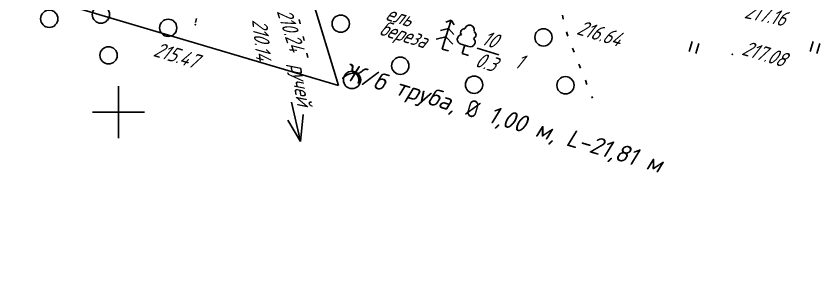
# Model space of a CAD drawing. Header units: millimetres. Extents: x -698 to 8131, y -704 to 4503.
# Drawn here: x 1482.2 to 1668.2, y 3423.7 to 3483 of the extents above; entities that cross this region are included whole.
import ezdxf
from ezdxf import colors
from ezdxf.entities.mleader import LeaderData, LeaderLine
from ezdxf.math import Vec2, Vec3

# ---------------------------------------------------------------- set-up
doc = ezdxf.new("R2010")
doc.units = ezdxf.units.MM
doc.linetypes.add('CONTI', pattern=[0])
for name, color, linetype in [('NAD_MDEFAULT', 7, 'CONTI'), ('PI_OTDEFAULT', 172, 'CONTI'), ('PI_TTDEFAULT', 5, 'CONTI'), ('SETKR', 2, 'CONTI'), ('SIT_LDEFAULT', 7, 'CONTI'), ('USLZNDEFAULT', 7, 'CONTI'), ('ZAPSKDEFAULT', 7, 'CONTI'), ('Выноски', 250, 'Continuous')]:
    doc.layers.add(name, color=color, linetype=linetype)
doc.styles.add('eskd', font='isocpeui.ttf', dxfattribs={"width": 1.2})
doc.styles.add('ГОСТ', font='isocpeui.ttf', dxfattribs={"height": 4})

# ---------------------------------------------------------------- blocks, each defined once
blk = doc.blocks.new('BL_333')
at = {"color": 0}
for p, q in [((0, -6), (0, 6)), ((-6, 0), (6, 0))]:
    blk.add_line(p, q, dxfattribs=at)
blk = doc.blocks.new('BL_2011')
at = {"color": 0}
for p, q in [((0, 0), (0, 2.4)), ((1.6, 0), (1.6, 2.4))]:
    blk.add_line(p, q, dxfattribs=at)
blk = doc.blocks.new('BL_104')
at = {"color": 0}
for p, q in [((-0.9, 2), (0.9, 2)), ((0, 0), (0, 2)), ((1.5, 0), (0, 0))]:
    blk.add_line(p, q, dxfattribs=at)
for centre, radius, start, end in [((-0.94, 4.8), 0.88, 100, 235), ((0, 5.8), 1.04, 358, 185), ((0.94, 4.8), 0.88, 305, 80), ((-1, 3.1), 1.1, 115, 270), ((1, 3.1), 1.1, 270, 65)]:
    blk.add_arc(centre, radius, start, end, dxfattribs=at)
blk = doc.blocks.new('BL_105')
at = {"color": 0}
for p, q in [((0, 7), (-1, 6.2)), ((0, 5), (0, 7)), ((1, 6.2), (0, 7)), ((0, 5), (-1.6, 4)), ((0, 3), (0, 5)), ((1.6, 4), (0, 5)), ((0, 3), (-2, 1.8)), ((0, 0), (0, 3)), ((2, 1.8), (0, 3)), ((1.5, 0), (0, 0))]:
    blk.add_line(p, q, dxfattribs=at)
blk = doc.blocks.new('BL_2004')
at = {"color": 0}
blk.add_circle((0, 0), 2, dxfattribs=at)

msp = doc.modelspace()

# ---------------------------------------------------------------- linework, layer by layer
at = {"layer": 'NAD_MDEFAULT', "color": 0}
msp.add_line((1588.9, 3475.57), (1593.92, 3474.03), dxfattribs=at)
at = {"layer": 'PI_TTDEFAULT', "color": 5}
for p in [(1523.66, 3481.03, 215.47), (1609.67, 3478.89, 216.64), (1647.87, 3474.15, 217.08)]:
    msp.add_point(p, dxfattribs=at)
at = {"layer": 'SIT_LDEFAULT', "color": 7}
for p, q in [((1523.94, 3482.47), (1523.75, 3481.5)), ((1608.63, 3483.24), (1608.7, 3482.84)), ((1608.7, 3482.84), (1608.81, 3482.26)), ((1547.97, 3481.24), (1547.75, 3482.22)), ((1609.53, 3479.34), (1609.67, 3478.89)), ((1609.67, 3478.89), (1609.86, 3478.4)), ((1548.84, 3477.34), (1548.62, 3478.32)), ((1610.97, 3475.61), (1611.34, 3474.68)), ((1549.7, 3473.43), (1549.48, 3474.41)), ((1612.43, 3471.89), (1612.65, 3471.34)), ((1612.65, 3471.34), (1612.8, 3470.96)), ((1613.91, 3468.17), (1614.28, 3467.24)), ((1615.37, 3464.46), (1615.55, 3464.03)), ((1545.92, 3463.15), (1548, 3454.01)), ((1548.64, 3460.26), (1548, 3454.01)), ((1548, 3454.01), (1545.12, 3458.98))]:
    msp.add_line(p, q, dxfattribs=at)

# ---------------------------------------------------------------- block references
at = {"layer": 'SETKR', "color": 82}
msp.add_blockref('BL_333', (1505.93, 3460.83), dxfattribs=at)
at = {"layer": 'USLZNDEFAULT', "color": 7, "rotation": 342.9999999999999}
for name, p in [('BL_105', (1580.79, 3475.38)), ('BL_104', (1585.44, 3474.35))]:
    msp.add_blockref(name, p, dxfattribs=at)
at = {"layer": 'ZAPSKDEFAULT', "color": 7, "rotation": 342.9999999999999}
for name, p in [('BL_2004', (1489.9, 3482.37)), ('BL_2004', (1501.85, 3483.36)), ('BL_2004', (1517.42, 3480.29)), ('BL_2004', (1557.33, 3481.25)), ('BL_2004', (1604.22, 3478.09)), ('BL_2011', (1637.93, 3474.83)), ('BL_2011', (1665.93, 3474.83)), ('BL_2004', (1503.62, 3473.94)), ('BL_2004', (1571.1, 3471.52)), ('BL_2004', (1559.94, 3468.27)), ('BL_2004', (1588.17, 3467.14)), ('BL_2004', (1609.31, 3467.02))]:
    msp.add_blockref(name, p, dxfattribs=at)

# ---------------------------------------------------------------- texts
at = {"layer": 'NAD_MDEFAULT', "color": 7, "style": 'eskd', "oblique": 10, "width": 0.8}
for s, rotation, p in [('ель', 343, (1567.48, 3482.18)), (' береза', 343, (1564.3, 3479.29)), (' 10', 343, (1587.97, 3476.98)), (' 0.3', 343, (1586.44, 3471.96)), (' 1', 343, (1595.64, 3471.7)), ('ручей', 280, (1545.58, 3471.85))]:
    msp.add_text(s, height=3.5, rotation=rotation, dxfattribs=at).set_placement(p)
at = {"layer": 'PI_OTDEFAULT', "color": 172, "style": 'eskd', "oblique": 10, "width": 0.8}
for s, rotation, p in [('217.16', 348, (1650.49, 3482.6)), ('210.24', 288, (1542.48, 3484.12)), ('210.14', 276, (1536.8, 3482.19)), ('216.64', 343, (1611.67, 3478.88)), ('217.08', 343, (1649.87, 3474.14)), ('215.47', 343, (1513.75, 3473.83))]:
    msp.add_text(s, height=3.5, rotation=rotation, dxfattribs=at).set_placement(p)

# ---------------------------------------------------------------- leaders
at = {"layer": 'Выноски', "linetype": 'Continuous'}
ml = msp.add_multileader_mtext('Standard', dxfattribs=at)
ml.set_content('Ж/б труба, {\\Fgost|c204;%%C} 1,00 м, L-21,81 м', color=256, style='ГОСТ')
ml.set_leader_properties()
ml.build(insert=Vec2(0, 0))
ml.multileader.update_dxf_attribs({"text_left_attachment_type": 5, "text_right_attachment_type": 5, "dogleg_length": 0, "arrow_head_size": 0.18})
ctx = ml.context
ctx.base_point, ctx.arrow_head_size, ctx.landing_gap_size, ctx.plane_origin, ctx.plane_x_axis, ctx.plane_y_axis = Vec3(1556.81, 3466.97), 0.18, 0, Vec3(1626.19, 3385.61), Vec3(0.958802, -0.284076), Vec3(0.284076, 0.958802)
ctx.left_attachment, ctx.right_attachment = 5, 5
notes = []
notes.append((ctx, [(1, (1, 1, 0), (1556.81, 3466.97), (1, 0), 0, [(0, [(1538.29, 3527.61)], 0, [])])]))
ctx.mtext.insert, ctx.mtext.text_direction, ctx.mtext.rotation, ctx.mtext.flow_direction = Vec3(1558.42, 3472.43), Vec3(0.958802, -0.284076), 5.995143, 5
for ctx, leaders in notes:
    for number, flags, end, landing, length, lines in leaders:
        leader = LeaderData()
        leader.index, (leader.has_last_leader_line, leader.has_dogleg_vector, leader.attachment_direction) = number, flags
        leader.last_leader_point, leader.dogleg_vector, leader.dogleg_length = Vec3(end), Vec3(landing), length
        for number, points, colour, breaks in lines:
            line = LeaderLine()
            line.index, line.vertices, line.color, line.breaks = number, Vec3.list(points), colors.encode_raw_color(colour), breaks
            leader.lines.append(line)
        ctx.leaders.append(leader)

doc.saveas('drawing.dxf')
